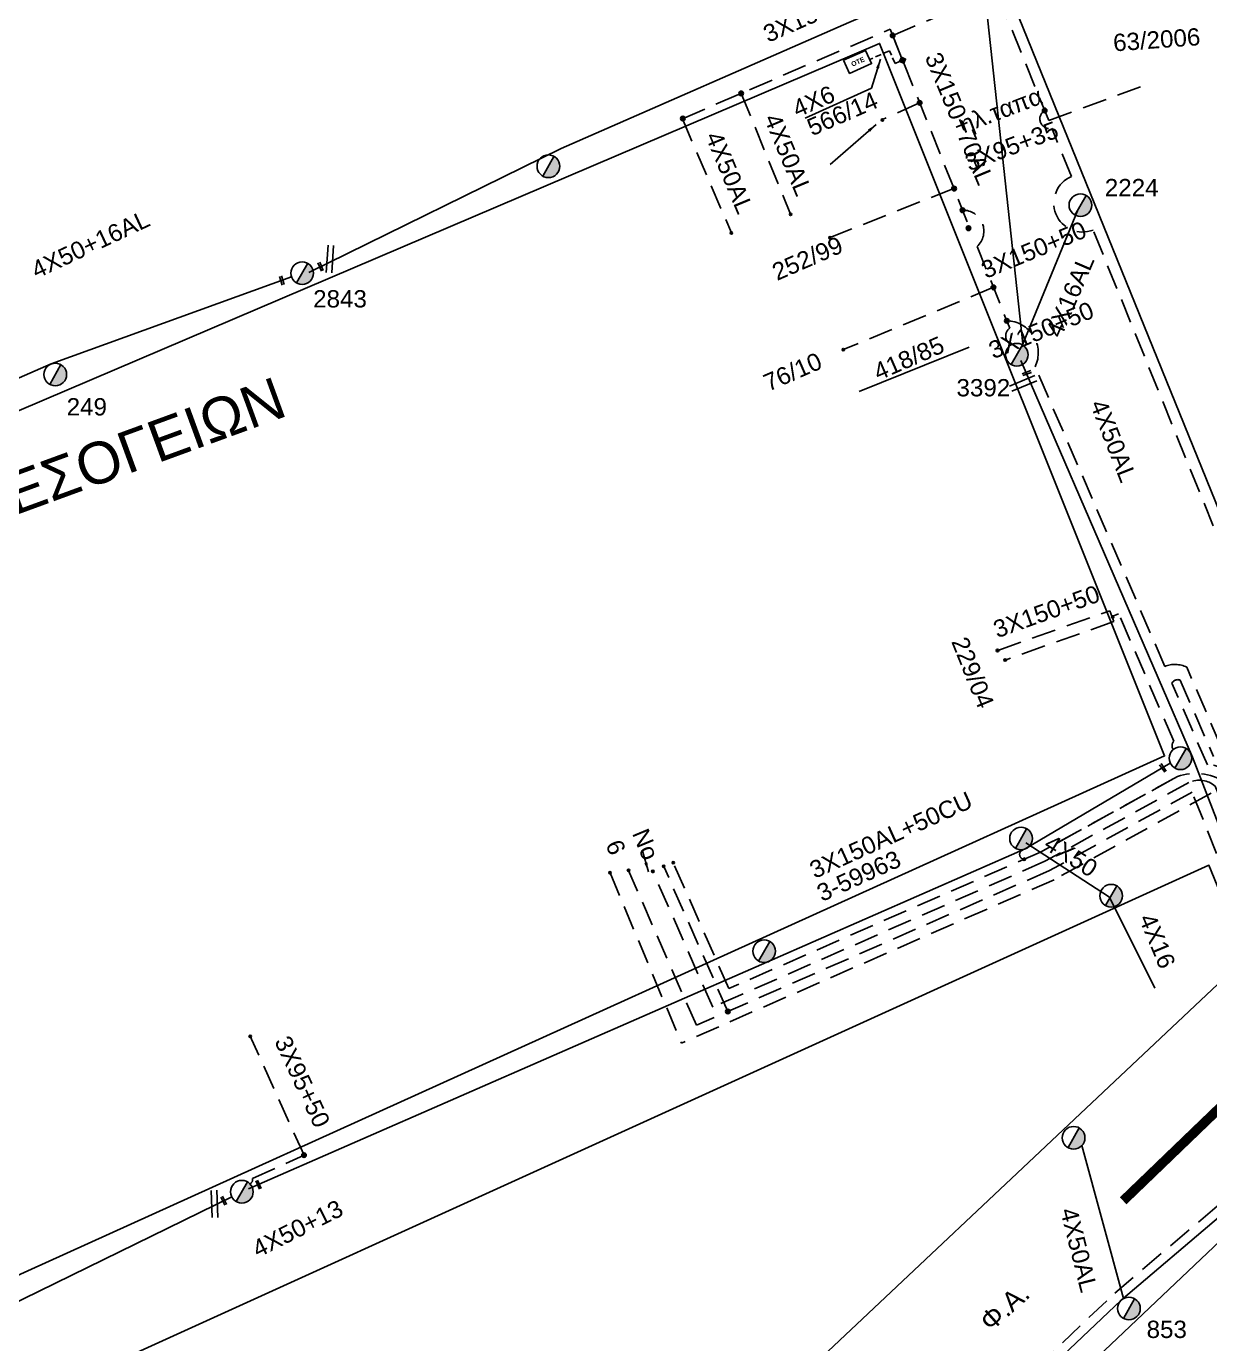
# Model space of a CAD drawing. Header units: millimetres. Extents: x 771 to 3391, y 686 to 1835.
# Drawn here: x 2366 to 2489.1, y 1290.1 to 1427.2 of the extents above; entities that cross this region are included whole.
import ezdxf

# ---------------------------------------------------------------- set-up
doc = ezdxf.new("R2010")
doc.units = ezdxf.units.MM
doc.linetypes.add('DASHED', pattern=[19.05, 12.7, -6.35])
for name, color, linetype in [('Pillar OTE', 7, 'Continuous'), ('Άγνωστα', 7, 'Continuous'), ('Γυμνά εναέρια ΧΤ (3Φ)   4x50CU', 7, 'Continuous'), ('Γυμνά εναέρια ΧΤ και ΦΟΠ (3Φ)   4x50+16AL', 7, 'Continuous'), ('Εναέρια παροχή ΧΤ 4x16', 7, 'SYN_LINE'), ('Επιγραφές - Σχήματα', 7, 'Continuous'), ('Καλωδια Χ.Τ 3x95+35', 7, 'DASHED'), ('Καλωδια ΧΤ  3X95+50', 7, 'Continuous'), ('Καλώδια ΧΤ   3x150+50CU', 7, 'DASHED'), ('Καλώδια ΧΤ   3x150+70AL', 7, 'DASHED'), ('Καλώδια ΧΤ   3x150AL+50CU', 7, 'DASHED'), ('Μηχανική τομή', 7, 'Continuous'), ('Στύλος ΦΜ', 7, 'Continuous'), ('Στύλος ΦΜ @ 1', 7, 'Continuous'), ('Συνδέσεις', 7, 'Continuous'), ('Τομή', 7, 'Continuous'), ('Υπόβαθρο ΔΕΗ', 7, 'Continuous'), ('Υπόγεια καλώδια Παροχών ΧΤ   4x16AL', 7, 'DASHED'), ('Υπόγεια καλώδια Παροχών ΧΤ   4x50AL', 7, 'DASHED'), ('Υπόγεια καλώδια Παροχών ΧΤ   4x6', 7, 'DASHED')]:
    doc.layers.add(name, color=color, linetype=linetype)
doc.styles.add('arial', font='ARIAL.TTF')
doc.styles.get("Standard").update_dxf_attribs({"font": 'ARIAL.TTF'})
doc.linetypes.add('SYN_LINE', pattern='A,0.5,-0.0001,["/\\/\\/\\/",Standard,S=0.1,R=0,X=0,Y=-0.05],-0.25', length=0.7501)
doc.dimstyles.new('ISO-25', dxfattribs={"dimtxt": 2.5, "dimasz": 2.5, "dimexe": 1.25, "dimexo": 0.625, "dimtad": 1, "dimtxsty": 'Standard', "dimcen": 2.5, "dimadec": 0, "dimazin": 0, "dimtfac": 1, "dimtmove": 0, "dimatfit": 3, "dimfxl": 1, "dimarcsym": 0})

# ---------------------------------------------------------------- blocks, each defined once
blk = doc.blocks.new('ΥΠΑΡΧΩΝ ΤΣΙΜΕΝΤΕΝΙΟΣ ΣΤΥΛΟΣ')
at = {"layer": 'Στύλος ΦΜ'}
blk.add_hatch(color=7, dxfattribs=at).paths.add_polyline_path([(-1.29, -2.28, 0.574793), (2.62, 0, 0.268822), (1.3, 2.27)])
at = {"layer": 'Στύλος ΦΜ', "color": 7}
blk.add_line((-1.29, -2.28), (1.3, 2.27), dxfattribs=at)
blk.add_circle((0, 0), 2.62, dxfattribs=at)
at = {"layer": 'Στύλος ΦΜ', "flags": 4}
for tag, p in [('ΑΡΙΘΜΟΣ', (-4.68, 8.05)), ('ΤΥΠΟΣ', (-4.91, 3.03))]:
    blk.add_attdef(tag, p, '', height=4, dxfattribs=at)
blk = doc.blocks.new('_ΣΥΝΔΕΣΗ')
at = {"layer": 'Συνδέσεις', "linetype": 'SYN_LINE', "ltscale": 40}
blk.add_hatch(color=256, dxfattribs=at).paths.add_polyline_path([(0.5, -0.01, 1), (-0.5, -0.01, 1)])
at = {"layer": 'Συνδέσεις'}
blk.add_circle((0, -0.01), 0.5, dxfattribs=at)
blk = doc.blocks.new('ΜΗΧΑΝΙΚΗ ΤΟΜΗ')
at = {"layer": 'Μηχανική τομή', "ltscale": 40}
for p, q in [((-1.89, 0.78), (1.89, 0.78)), ((1.89, 0), (-1.89, 0))]:
    blk.add_line(p, q, dxfattribs=at)
blk = doc.blocks.new('ΤΟΜΗ')
at = {"layer": 'Τομή', "ltscale": 40}
for p, q in [((-5.68, 0), (5.68, 0)), ((5.68, -2.33), (-5.68, -2.33))]:
    blk.add_line(p, q, dxfattribs=at)
blk = doc.blocks.new('TSONTA XT1')
at = {"ltscale": 40}
h = blk.add_hatch(color=256, dxfattribs=at)
h.dxf.hatch_style = 1
h.paths.add_polyline_path([(595.96, 2487.66), (597.07, 2488.77), (595.96, 2489.87), (594.85, 2488.77)])
blk.add_lwpolyline([(594.85, 2488.77), (595.96, 2489.87), (597.07, 2488.77), (595.96, 2487.66)], close=True, dxfattribs=at)
blk = doc.blocks.new('PILLAR ΟΤΕ')
at = {"layer": 'Pillar OTE', "ltscale": 40}
blk.add_lwpolyline([(-3.31, 2.02), (3.39, 2.02), (3.39, -1.99), (-3.31, -1.99)], close=True, dxfattribs=at)
at = {"layer": 'Pillar OTE', "insert": (-1.81, 0.71), "char_height": 1.3575, "width": 109.961, "attachment_point": 1}
blk.add_mtext('{\\fArial|b1|i0|c161|p34;OTE}', dxfattribs=at)

msp = doc.modelspace()

# ---------------------------------------------------------------- linework, layer by layer
at = {"color": 85, "const_width": 1}
msp.add_lwpolyline([(2480.13988, 1305.01309), (2495.89225, 1320.16938)], dxfattribs=at)
at = {"layer": 'Άγνωστα', "color": 85}
for points in [[(2395.35507, 1401.61132), (2421.63577, 1414.52371), (2451.59284, 1427.62088), (2464.06154, 1432.98707), (2464.06154, 1432.98707)], [(2465.44302, 1433.58162), (2469.68324, 1394.18958)]]:
    msp.add_lwpolyline(points, dxfattribs=at)
at = {"layer": 'Άγνωστα', "color": 5, "linetype": 'DASHED', "ltscale": 0.2}
msp.add_lwpolyline([(2458.9549, 1419.26797), (2455.1692, 1417.57358)], dxfattribs=at)
at = {"layer": 'Γυμνά εναέρια ΧΤ (3Φ)   4x50CU', "color": 151, "linetype": 'Continuous', "ltscale": 0.2}
msp.add_lwpolyline([(2480.19039, 1294.84617), (2475.83145, 1310.75085)], dxfattribs=at)
at = {"layer": 'Γυμνά εναέρια ΧΤ και ΦΟΠ (3Φ)   4x50+16AL', "color": 30, "linetype": 'Continuous', "ltscale": 0.2}
msp.add_lwpolyline([(2278.28449, 1351.20283), (2295.244, 1359.92884), (2336.46877, 1378.10623), (2368.56444, 1392.09812), (2393.5723, 1401.14014)], dxfattribs=at)
at = {"layer": 'Γυμνά εναέρια ΧΤ και ΦΟΠ (3Φ)   4x50+16AL', "color": 1, "linetype": 'Continuous', "ltscale": 0.2}
msp.add_lwpolyline([(2469.48022, 1392.45153), (2487.34351, 1351.18119), (2501.77378, 1314.00973), (2512.67454, 1289.56274), (2519.37069, 1272.05904)], dxfattribs=at)
at = {"layer": 'Γυμνά εναέρια ΧΤ και ΦΟΠ (3Φ)   4x50+16AL', "color": 2, "linetype": 'Continuous', "ltscale": 0.2}
msp.add_lwpolyline([(2485.05013, 1350.54857), (2469.95077, 1341.62162), (2443.03102, 1329.83247), (2389.08371, 1306.25748)], dxfattribs=at)
at = {"layer": 'Γυμνά εναέρια ΧΤ και ΦΟΠ (3Φ)   4x50+16AL', "color": 151, "linetype": 'Continuous', "ltscale": 0.2}
msp.add_lwpolyline([(2405.45113, 1222.98994), (2430.75368, 1247.96206), (2457.80628, 1273.70047), (2479.93959, 1294.6663), (2500.6861, 1312.28944)], dxfattribs=at)
at = {"layer": 'Γυμνά εναέρια ΧΤ και ΦΟΠ (3Φ)   4x50+16AL', "color": 5, "linetype": 'Continuous', "ltscale": 0.2}
msp.add_lwpolyline([(2302.57665, 1267.43271), (2316.02033, 1272.22373), (2328.25627, 1278.69423), (2352.23586, 1288.24413), (2387.34577, 1305.44032)], dxfattribs=at)
at = {"layer": 'Εναέρια παροχή ΧΤ 4x16', "color": 85, "linetype": 'SYN_LINE', "ltscale": 20}
msp.add_lwpolyline([(2469.65565, 1394.07671), (2475.45891, 1408.19873)], dxfattribs=at)
at = {"layer": 'Εναέρια παροχή ΧΤ 4x16', "color": 2, "ltscale": 20}
msp.add_lwpolyline([(2470.00704, 1342.25722), (2478.72457, 1336.61792), (2483.44449, 1327.1394)], dxfattribs=at)
at = {"layer": 'Καλωδια Χ.Τ 3x95+35', "color": 5, "linetype": 'DASHED', "ltscale": 0.2}
msp.add_lwpolyline([(2462.52595, 1410.34055), (2449.53173, 1405.21701)], dxfattribs=at)
at = {"layer": 'Καλωδια ΧΤ  3X95+50', "color": 2, "linetype": 'DASHED', "ltscale": 0.2}
msp.add_lwpolyline([(2394.8676, 1309.76276), (2389.23242, 1322.21214)], dxfattribs=at)
at = {"layer": 'Καλώδια ΧΤ   3x150+50CU', "color": 5, "linetype": 'DASHED', "ltscale": 0.2}
for points in [[(2456.14983, 1426.28046), (2464.35632, 1429.72649, 0.334351567), (2467.80574, 1434.1006), (2470.38295, 1435.13604)], [(2541.56103, 1331.15852, 0.416828495), (2540.66372, 1331.47203), (2539.00585, 1335.91041), (2503.47146, 1322.34922), (2493.35337, 1347.51657, 0.373023443), (2490.287, 1352.38352), (2486.75809, 1360.5365, 0.216204894), (2484.47196, 1360.62218), (2470.97897, 1391.79561, 0.543432331), (2468.02803, 1396.58566)]]:
    msp.add_lwpolyline(points, format="xyb", dxfattribs=at)
at = {"layer": 'Καλώδια ΧΤ   3x150+50CU', "color": 85, "linetype": 'DASHED', "ltscale": 0.2}
for points in [[(2472.39242, 1417.42572), (2467.6622, 1429.08039, -0.353589871), (2468.58807, 1431.89957), (2471.25308, 1432.97029)], [(2542.98637, 1328.80733), (2539.79315, 1337.35611), (2509.57101, 1325.82227), (2477.02049, 1406.02272, -0.983541585), (2474.75472, 1411.60531), (2472.72311, 1416.61094, -0.856852694), (2471.96595, 1418.47649)]]:
    msp.add_lwpolyline(points, format="xyb", dxfattribs=at)
at = {"layer": 'Καλώδια ΧΤ   3x150+50CU', "linetype": 'DASHED', "ltscale": 0.2}
for points in [[(2456.14983, 1426.28046), (2457.07833, 1423.95928)], [(2485.35773, 1348.90983), (2471.52574, 1341.29719), (2439.08902, 1327.09195)]]:
    msp.add_lwpolyline(points, dxfattribs=at)
at = {"layer": 'Καλώδια ΧΤ   3x150+50CU', "color": 85, "linetype": 'DASHED', "ltscale": 0.2}
msp.add_lwpolyline([(2472.39242, 1417.42572), (2482.00098, 1420.94275)], dxfattribs=at)
at = {"layer": 'Καλώδια ΧΤ   3x150+50CU', "color": 5, "linetype": 'DASHED', "ltscale": 0.2}
msp.add_lwpolyline([(2466.6368, 1400.06365), (2450.91159, 1393.54977)], dxfattribs=at)
at = {"layer": 'Καλώδια ΧΤ   3x150+50CU', "color": 1, "linetype": 'DASHED', "ltscale": 0.2}
msp.add_lwpolyline([(2467.08595, 1362.28532), (2478.73595, 1366.41116), (2479.18498, 1365.28861), (2467.77557, 1361.24798)], dxfattribs=at)
for points in [[(2485.35148, 1351.96332, -0.328866851), (2485.40907, 1352.83985), (2479.66859, 1366.10234), (2478.9789, 1365.80382)], [(2424.96247, 1222.27278), (2430.0242, 1227.09735), (2419.44223, 1238.20334), (2430.05775, 1248.68024), (2457.21988, 1274.52243), (2479.26342, 1295.40321), (2498.95043, 1312.12713, -0.67448404), (2499.93285, 1313.34404)]]:
    msp.add_lwpolyline(points, format="xyb", dxfattribs=at)
at = {"layer": 'Καλώδια ΧΤ   3x150+50CU', "color": 133, "linetype": 'DASHED', "ltscale": 0.2}
msp.add_lwpolyline([(2540.67705, 1327.94473), (2538.23779, 1334.47502), (2502.81274, 1320.96929), (2491.63929, 1348.99201, 0.245888741), (2488.90368, 1350.38336), (2485.22177, 1358.88984, -0.348902921), (2486.08761, 1359.20106), (2489.53453, 1351.23749, -0.201461996), (2492.65227, 1349.26045), (2472.94636, 1338.415), (2434.16097, 1321.42945)], format="xyb", dxfattribs=at)
at = {"layer": 'Καλώδια ΧΤ   3x150+50CU', "color": 2, "linetype": 'DASHED', "ltscale": 0.2}
msp.add_lwpolyline([(2539.52384, 1327.51397), (2537.46373, 1333.02935), (2502.31549, 1319.62891), (2490.67435, 1348.60407, 0.228170816), (2485.80822, 1349.15777), (2471.52574, 1341.29719), (2439.08902, 1327.09195), (2433.305, 1340.19192)], format="xyb", dxfattribs=at)
at = {"layer": 'Καλώδια ΧΤ   3x150+50CU', "color": 6, "linetype": 'DASHED', "ltscale": 0.2}
for points in [[(2537.31854, 1326.37355), (2535.89632, 1330.14649), (2499.76447, 1316.38844), (2487.31439, 1347.54286), (2472.47282, 1339.37573), (2435.71011, 1323.27599), (2428.65515, 1339.38552)], [(2438.98892, 1324.7119), (2432.36558, 1339.71281)]]:
    msp.add_lwpolyline(points, dxfattribs=at)
at = {"layer": 'Καλώδια ΧΤ   3x150+50CU', "color": 62, "linetype": 'DASHED', "ltscale": 0.2}
msp.add_lwpolyline([(2538.36823, 1327.08232), (2536.68345, 1331.59277), (2501.74457, 1318.26282), (2489.73239, 1348.15895, 0.300387582), (2486.98438, 1348.52612), (2471.99928, 1340.33646), (2437.41953, 1325.16184), (2431.18002, 1339.2934)], format="xyb", dxfattribs=at)
at = {"layer": 'Καλώδια ΧΤ   3x150+50CU', "color": 2, "linetype": 'DASHED', "ltscale": 0.2}
msp.add_arc((2469.84621, 1341.04784), 0.4856, 108.5057087, 270.1586263, dxfattribs=at)
at = {"layer": 'Καλώδια ΧΤ   3x150+70AL', "color": 5, "linetype": 'DASHED', "ltscale": 0.2}
msp.add_lwpolyline([(2434.25336, 1417.60832), (2455.89337, 1426.9216), (2464.23136, 1406.07711)], dxfattribs=at)
at = {"layer": 'Καλώδια ΧΤ   3x150+70AL', "color": 2, "linetype": 'DASHED', "ltscale": 0.2}
msp.add_lwpolyline([(2389.24429, 1306.7831, 0.374685096), (2389.502, 1307.33403), (2394.8676, 1309.76276)], format="xyb", dxfattribs=at)
at = {"layer": 'Καλώδια ΧΤ   3x150AL+50CU', "color": 5, "linetype": 'DASHED', "ltscale": 0.2}
msp.add_lwpolyline([(2463.42531, 1408.0922, -0.690918894), (2464.93724, 1404.31245), (2468.33636, 1395.81485, 0.581284674), (2468.50024, 1394.08555)], format="xyb", dxfattribs=at)
at = {"layer": 'Καλώδια ΧΤ   3x150AL+50CU', "color": 133, "ltscale": 0.2}
msp.add_lwpolyline([(2426.72402, 1339.13382), (2434.16097, 1321.42945)], dxfattribs=at)
at = {"layer": 'Υπόβαθρο ΔΕΗ'}
for points in [[(2506.95058, 1335.39902), (2563.91464, 1357.82575), (2525.60008, 1453.65083), (2468.35325, 1430.49809), (2506.95058, 1335.39902)], [(2337.97253, 1285.00536), (2484.4468, 1351.30659), (2454.78966, 1425.44773), (2315.3288, 1365.98262), (2337.97253, 1285.00536)], [(2453.93829, 1420.79287), (2447.02581, 1417.67155)], [(2452.64261, 1389.23091), (2464.09764, 1393.82663)], [(2312.10627, 1259.52834), (2489.06779, 1339.92554), (2492.97433, 1330.3508), (2372.43364, 1216.87923), (2351.68239, 1216.64469), (2312.10627, 1259.52834)]]:
    msp.add_lwpolyline(points, dxfattribs=at)
msp.add_lwpolyline([(2500.9702, 1310.99597), (2518.01634, 1270.53085), (2487.90811, 1242.85462), (2437.23991, 1192.51507), (2422.06741, 1192.85066), (2406.23542, 1209.44493), (2405.86997, 1220.91199)], close=True, dxfattribs=at)
at = {"layer": 'Υπόγεια καλώδια Παροχών ΧΤ   4x50AL', "color": 5, "linetype": 'DASHED', "ltscale": 0.2}
for points in [[(2440.37888, 1420.24458), (2445.52064, 1407.66442)], [(2434.25336, 1417.60832), (2439.36519, 1405.73064)]]:
    msp.add_lwpolyline(points, dxfattribs=at)
at = {"layer": 'Υπόγεια καλώδια Παροχών ΧΤ   4x6', "color": 5, "linetype": 'DASHED', "ltscale": 0.05}
msp.add_lwpolyline([(2456.85771, 1423.56877), (2456.3947, 1423.36404), (2455.81076, 1424.68462), (2453.77039, 1423.7824)], dxfattribs=at)

# ---------------------------------------------------------------- block references
at = {"layer": 'Pillar OTE', "xscale": 0.3750000000000001, "yscale": 0.3750000000000001, "zscale": 0.3750000000000001, "rotation": 24.15529537847549}
msp.add_blockref('PILLAR ΟΤΕ', (2452.4855, 1423.51236), dxfattribs=at)
at = {"layer": 'Μηχανική τομή'}
for p, xscale, yscale, zscale, rotation in [((2396.67863, 1402.26162), 0.249999999999919, 0.249999999999919, 0.249999999999919, 112.4138103333151), ((2392.65017, 1400.80672), 0.249999999999919, 0.249999999999919, 0.249999999999919, 107.3362166963501), ((2470.1531, 1391.05726), 0.2499999999999999, 0.2499999999999999, 0.2499999999999999, 19.94335245243033), ((2484.19701, 1350.00587), 0.2500000000001928, 0.2500000000001928, 0.2500000000001928, 304.6420780625804), ((2390.03948, 1306.64404), 0.2500000000001928, 0.2500000000001928, 0.2500000000001928, 292.4609932917984), ((2386.583, 1305.06604), 0.249999999999919, 0.249999999999919, 0.249999999999919, 115.910301280676)]:
    msp.add_blockref('ΜΗΧΑΝΙΚΗ ΤΟΜΗ', p, dxfattribs=dict(at, xscale=xscale, yscale=yscale, zscale=zscale, rotation=rotation))
at = {"layer": 'Στύλος ΦΜ @ 1', "ltscale": 40, "xscale": 0.4499999999998181, "yscale": 0.4499999999998181, "zscale": 0.4499999999998181}
for p in [(2420.30329, 1412.65736), (2486.10995, 1351.06229), (2469.50958, 1342.71363), (2478.89123, 1336.75727), (2442.77447, 1330.98196), (2474.98689, 1311.57174), (2388.40348, 1305.95837)]:
    msp.add_blockref('ΥΠΑΡΧΩΝ ΤΣΙΜΕΝΤΕΝΙΟΣ ΣΤΥΛΟΣ', p, dxfattribs=at)
at = {"layer": 'Στύλος ΦΜ @ 1', "ltscale": 40}
ref = msp.add_blockref('ΥΠΑΡΧΩΝ ΤΣΙΜΕΝΤΕΝΙΟΣ ΣΤΥΛΟΣ', (2475.69048, 1408.6102), dxfattribs=dict(at, xscale=0.4499999999998181, yscale=0.4499999999998181, zscale=0.4499999999998181))
ref.add_attrib('ΤΥΠΟΣ', '2224', (2478.23077, 1409.54216), dxfattribs={"layer": 'Στύλος ΦΜ', "height": 1.8, "flags": 4})
ref = msp.add_blockref('ΥΠΑΡΧΩΝ ΤΣΙΜΕΝΤΕΝΙΟΣ ΣΤΥΛΟΣ', (2394.67989, 1401.54061), dxfattribs=dict(at, xscale=0.4499999999998181, yscale=0.4499999999998181, zscale=0.4499999999998181))
ref.add_attrib('ΤΥΠΟΣ', '2843', (2395.82028, 1397.9693), dxfattribs={"layer": 'Στύλος ΦΜ', "height": 1.8, "flags": 4})
ref = msp.add_blockref('ΥΠΑΡΧΩΝ ΤΣΙΜΕΝΤΕΝΙΟΣ ΣΤΥΛΟΣ', (2469.07009, 1393.05482), dxfattribs=dict(at, xscale=0.4499999999998181, yscale=0.4499999999998181, zscale=0.4499999999998181))
ref.add_attrib('ΤΥΠΟΣ', '3392', (2462.79112, 1388.71718), dxfattribs={"layer": 'Στύλος ΦΜ', "height": 1.8, "flags": 4})
ref = msp.add_blockref('ΥΠΑΡΧΩΝ ΤΣΙΜΕΝΤΕΝΙΟΣ ΣΤΥΛΟΣ', (2368.97709, 1390.995), dxfattribs=dict(at, xscale=0.4499999999998181, yscale=0.4499999999998181, zscale=0.4499999999998181))
ref.add_attrib('ΤΥΠΟΣ', '249', (2370.16145, 1386.73216), dxfattribs={"layer": 'Στύλος ΦΜ', "height": 1.8, "flags": 4})
ref = msp.add_blockref('ΥΠΑΡΧΩΝ ΤΣΙΜΕΝΤΕΝΙΟΣ ΣΤΥΛΟΣ', (2480.74547, 1293.80741), dxfattribs=dict(at, xscale=0.4499999999998181, yscale=0.4499999999998181, zscale=0.4499999999998181))
ref.add_attrib('ΤΥΠΟΣ', '853', (2482.58094, 1290.7378), dxfattribs={"layer": 'Στύλος ΦΜ', "height": 1.8, "flags": 4})
at = {"layer": 'Συνδέσεις'}
for p, xscale, yscale, zscale in [((2456.14983, 1426.28046), 0.4777242751394019, 0.4777242751394019, 0.4777242751394019), ((2440.37888, 1420.24458), 0.4777242751394019, 0.4777242751394019, 0.4777242751394019), ((2458.9549, 1419.26797), 0.4777242751394019, 0.4777242751394019, 0.4777242751394019), ((2471.96595, 1418.47649), 0.4777242751394019, 0.4777242751394019, 0.4777242751394019), ((2434.30753, 1417.63164), 0.4777242751394019, 0.4777242751394019, 0.4777242751394019), ((2455.0828, 1417.4869), 0.25, 0.25, 0.25), ((2462.53707, 1410.34493), 0.4777242751394019, 0.4777242751394019, 0.4777242751394019), ((2445.52064, 1407.66442), 0.25, 0.25, 0.25), ((2463.42531, 1408.0922), 0.4777242751394019, 0.4777242751394019, 0.4777242751394019), ((2464.03517, 1406.21665), 0.4777242751394019, 0.4777242751394019, 0.4777242751394019), ((2439.36519, 1405.73064), 0.25, 0.25, 0.25), ((2449.61073, 1405.22107), 0.25, 0.25, 0.25), ((2466.6368, 1400.06365), 0.4777242751394019, 0.4777242751394019, 0.4777242751394019), ((2468.02803, 1396.58566), 0.4777242751394019, 0.4777242751394019, 0.4777242751394019), ((2451.00292, 1393.5876), 0.25, 0.25, 0.25), ((2479.05634, 1365.77161), 0.25, 0.25, 0.25), ((2467.06046, 1362.2763), 0.25, 0.25, 0.25), ((2467.85603, 1361.27647), 0.25, 0.25, 0.25), ((2469.84755, 1340.56225), 0.25, 0.25, 0.25), ((2426.71915, 1339.14972), 0.25, 0.25, 0.25), ((2428.65029, 1339.40142), 0.25, 0.25, 0.25), ((2431.17929, 1339.30132), 0.25, 0.25, 0.25), ((2432.31646, 1339.8303), 0.25, 0.25, 0.25), ((2433.30721, 1340.19317), 0.25, 0.25, 0.25), ((2438.98892, 1324.7119), 0.4777242751394019, 0.4777242751394019, 0.4777242751394019), ((2389.26632, 1322.13724), 0.25, 0.25, 0.25), ((2394.8676, 1309.76276), 0.4777242751394019, 0.4777242751394019, 0.4777242751394019)]:
    msp.add_blockref('_ΣΥΝΔΕΣΗ', p, dxfattribs=dict(at, xscale=xscale, yscale=yscale, zscale=zscale))
at = {"layer": 'Συνδέσεις', "xscale": 0.3075184835441075, "yscale": 0.3075184835441075, "zscale": 0.3075184835441075, "rotation": 21.46315580083474}
msp.add_blockref('TSONTA XT1', (2566.6561, 644.36787), dxfattribs=at)
at = {"layer": 'Τομή'}
for p, xscale, yscale, zscale, rotation in [((2397.85794, 1402.99704), 0.2500000000000557, 0.2500000000000557, 0.2500000000000557, 266.3054486218056), ((2469.63052, 1390.33284), 0.2499999999999535, 0.2499999999999535, 0.2499999999999535, 22.92285824507862), ((2385.8361, 1304.70092), 0.2499999999998873, 0.2499999999998873, 0.2499999999998873, 272.2006426483703)]:
    msp.add_blockref('ΤΟΜΗ', p, dxfattribs=dict(at, xscale=xscale, yscale=yscale, zscale=zscale, rotation=rotation))

# ---------------------------------------------------------------- texts
at = {"ltscale": 40, "insert": (2358.53624, 1378.6495), "char_height": 4, "width": 67.4273804, "attachment_point": 1, "rotation": 20.0890911, "style": 'arial'}
msp.add_mtext('{\\H1.083x;MEΣOΓEIΩN}', dxfattribs=at)
at = {"layer": 'Άγνωστα', "color": 7, "char_height": 1.8, "attachment_point": 1}
for s, insert, rotation in [('3X150+70', (2442.46306, 1427.1421), 23.7267702), ('63/2006', (2479.03214, 1426.40286), 4.1562915), ('4Χ6', (2445.50515, 1419.35606), 23.5861875), ('566/14', (2447.02581, 1417.42174), 23.5861875), ('252/99', (2443.38864, 1402.36914), 23.5861875), ('418/85', (2453.93837, 1391.97483), 23.5861875), ('76/10', (2442.48787, 1390.84581), 23.5861875), ('3X150+50', (2466.4243, 1365.2372), 19.751206), ('229/04', (2463.89189, 1363.88707), 291.9487097), ('3X95+50', (2393.38032, 1322.38184), 294.9962216), ('4X50+13', (2389.25781, 1300.66235), 26.6279846)]:
    msp.add_mtext_dynamic_manual_height_columns(s, width=1.8, gutter_width=12.5, heights=[0.04535], dxfattribs=dict(at, insert=insert, rotation=rotation))
at = {"layer": 'Άγνωστα', "color": 7}
note = msp.add_mtext_dynamic_manual_height_columns('ηλ.ταπα\\P', width=1.8, gutter_width=12.5, heights=[0.04535, 0], dxfattribs=dict(at, insert=(2449.53553, 1412.66384), char_height=1.8, attachment_point=1, rotation=20.8561664))
for column, words in zip(note.columns.linked_columns, ['\\P']):
    column.text = words
note = msp.add_mtext_dynamic_manual_height_columns('3X95+35\\P', width=1.8, gutter_width=12.5, heights=[0.04535, 0], dxfattribs=dict(at, insert=(2450.11246, 1408.71114), char_height=1.8, attachment_point=1, rotation=20.8561664))
note = msp.add_mtext_dynamic_manual_height_columns('3X150+50\\P', width=1.8, gutter_width=12.5, heights=[0.04535, 0], dxfattribs=dict(at, insert=(2451.95012, 1397.11905), char_height=1.8, attachment_point=1, rotation=22.5258051))
note = msp.add_mtext_dynamic_manual_height_columns('3X150+50\\P', width=1.8, gutter_width=12.5, heights=[0.04535, 0], dxfattribs=dict(at, insert=(2452.72033, 1388.75412), char_height=1.8, attachment_point=1, rotation=22.5258051))
note = msp.add_mtext_dynamic_manual_height_columns('No ', width=1.8, gutter_width=1.58964, heights=[0.04535, 0], dxfattribs=dict(at, insert=(2429.35539, 1347.07005), char_height=1.8, attachment_point=1, rotation=292.5681617))
for column, words in zip(note.columns.linked_columns, ['6']):
    column.text = words
at = {"layer": 'Γυμνά εναέρια ΧΤ και ΦΟΠ (3Φ)   4x50+16AL', "color": 7, "insert": (2366.26508, 1402.56115), "char_height": 1.8, "attachment_point": 1, "rotation": 25.0656319}
msp.add_mtext_dynamic_manual_height_columns('4X50+16AL', width=1.8, gutter_width=12.5, heights=[0.04535], dxfattribs=at)
at = {"layer": 'Εναέρια παροχή ΧΤ 4x16', "color": 7, "insert": (2483.40357, 1335.1031), "char_height": 1.8, "attachment_point": 1, "rotation": 292.5681617}
msp.add_mtext_dynamic_manual_height_columns('4X16', width=1.8, gutter_width=12.5, heights=[0.04535], dxfattribs=at)
at = {"layer": 'Επιγραφές - Σχήματα', "color": 85, "linetype": 'Continuous', "insert": (2464.99537, 1292.8271), "char_height": 2.019182, "width": 8.1175664, "attachment_point": 1, "rotation": 41.5690998}
msp.add_mtext('Φ.Α.', dxfattribs=at)
at = {"layer": 'Καλώδια ΧΤ   3x150+70AL', "color": 7, "insert": (2461.13001, 1424.7199), "char_height": 1.8, "attachment_point": 1, "rotation": 292.5681617}
msp.add_mtext_dynamic_manual_height_columns('3X150+70AL', width=1.8, gutter_width=12.5, heights=[0.04535], dxfattribs=at)
at = {"layer": 'Καλώδια ΧΤ   3x150AL+50CU', "color": 7, "char_height": 1.8, "attachment_point": 1, "rotation": 24.384987}
for s, insert in [('3X150AL+50CU', (2447.28857, 1340.13826)), ('3-59963', (2448.04307, 1337.73845))]:
    msp.add_mtext_dynamic_manual_height_columns(s, width=1.8, gutter_width=12.5, heights=[0.04535], dxfattribs=dict(at, insert=insert))
at = {"layer": 'Υπόγεια καλώδια Παροχών ΧΤ   4x16AL', "color": 7, "insert": (2472.01452, 1395.408), "char_height": 1.8, "attachment_point": 1, "rotation": 66.7838347}
msp.add_mtext_dynamic_manual_height_columns('4X16AL', width=1.8, gutter_width=12.5, heights=[0.04535], dxfattribs=at)
at = {"layer": 'Υπόγεια καλώδια Παροχών ΧΤ   4x50AL', "color": 7, "char_height": 1.8, "attachment_point": 1}
for s, insert, rotation in [('4X50AL', (2444.38202, 1418.34694), 292.5681617), ('4X50AL', (2438.27917, 1416.48144), 292.5681617), ('4X50AL', (2478.34556, 1388.58255), 291.3321964), ('4X50', (2472.71629, 1343.25663), 327.6746987), ('4X50AL', (2475.31841, 1304.45651), 284.1430373)]:
    msp.add_mtext_dynamic_manual_height_columns(s, width=1.8, gutter_width=12.5, heights=[0.04535], dxfattribs=dict(at, insert=insert, rotation=rotation))

# ---------------------------------------------------------------- leaders
at = {"layer": 'Επιγραφές - Σχήματα', "ltscale": 40}
for points in [[(2454.87012, 1423.81787), (2453.93829, 1420.79287)], [(2454.43195, 1417.01324), (2449.63307, 1412.85428)], [(2430.7272, 1339.22663), (2430.07816, 1341.53947)]]:
    msp.add_leader(points, dimstyle='ISO-25', override={"dimasz": 1, "dimtad": 0}, dxfattribs=at)

doc.saveas('drawing.dxf')
